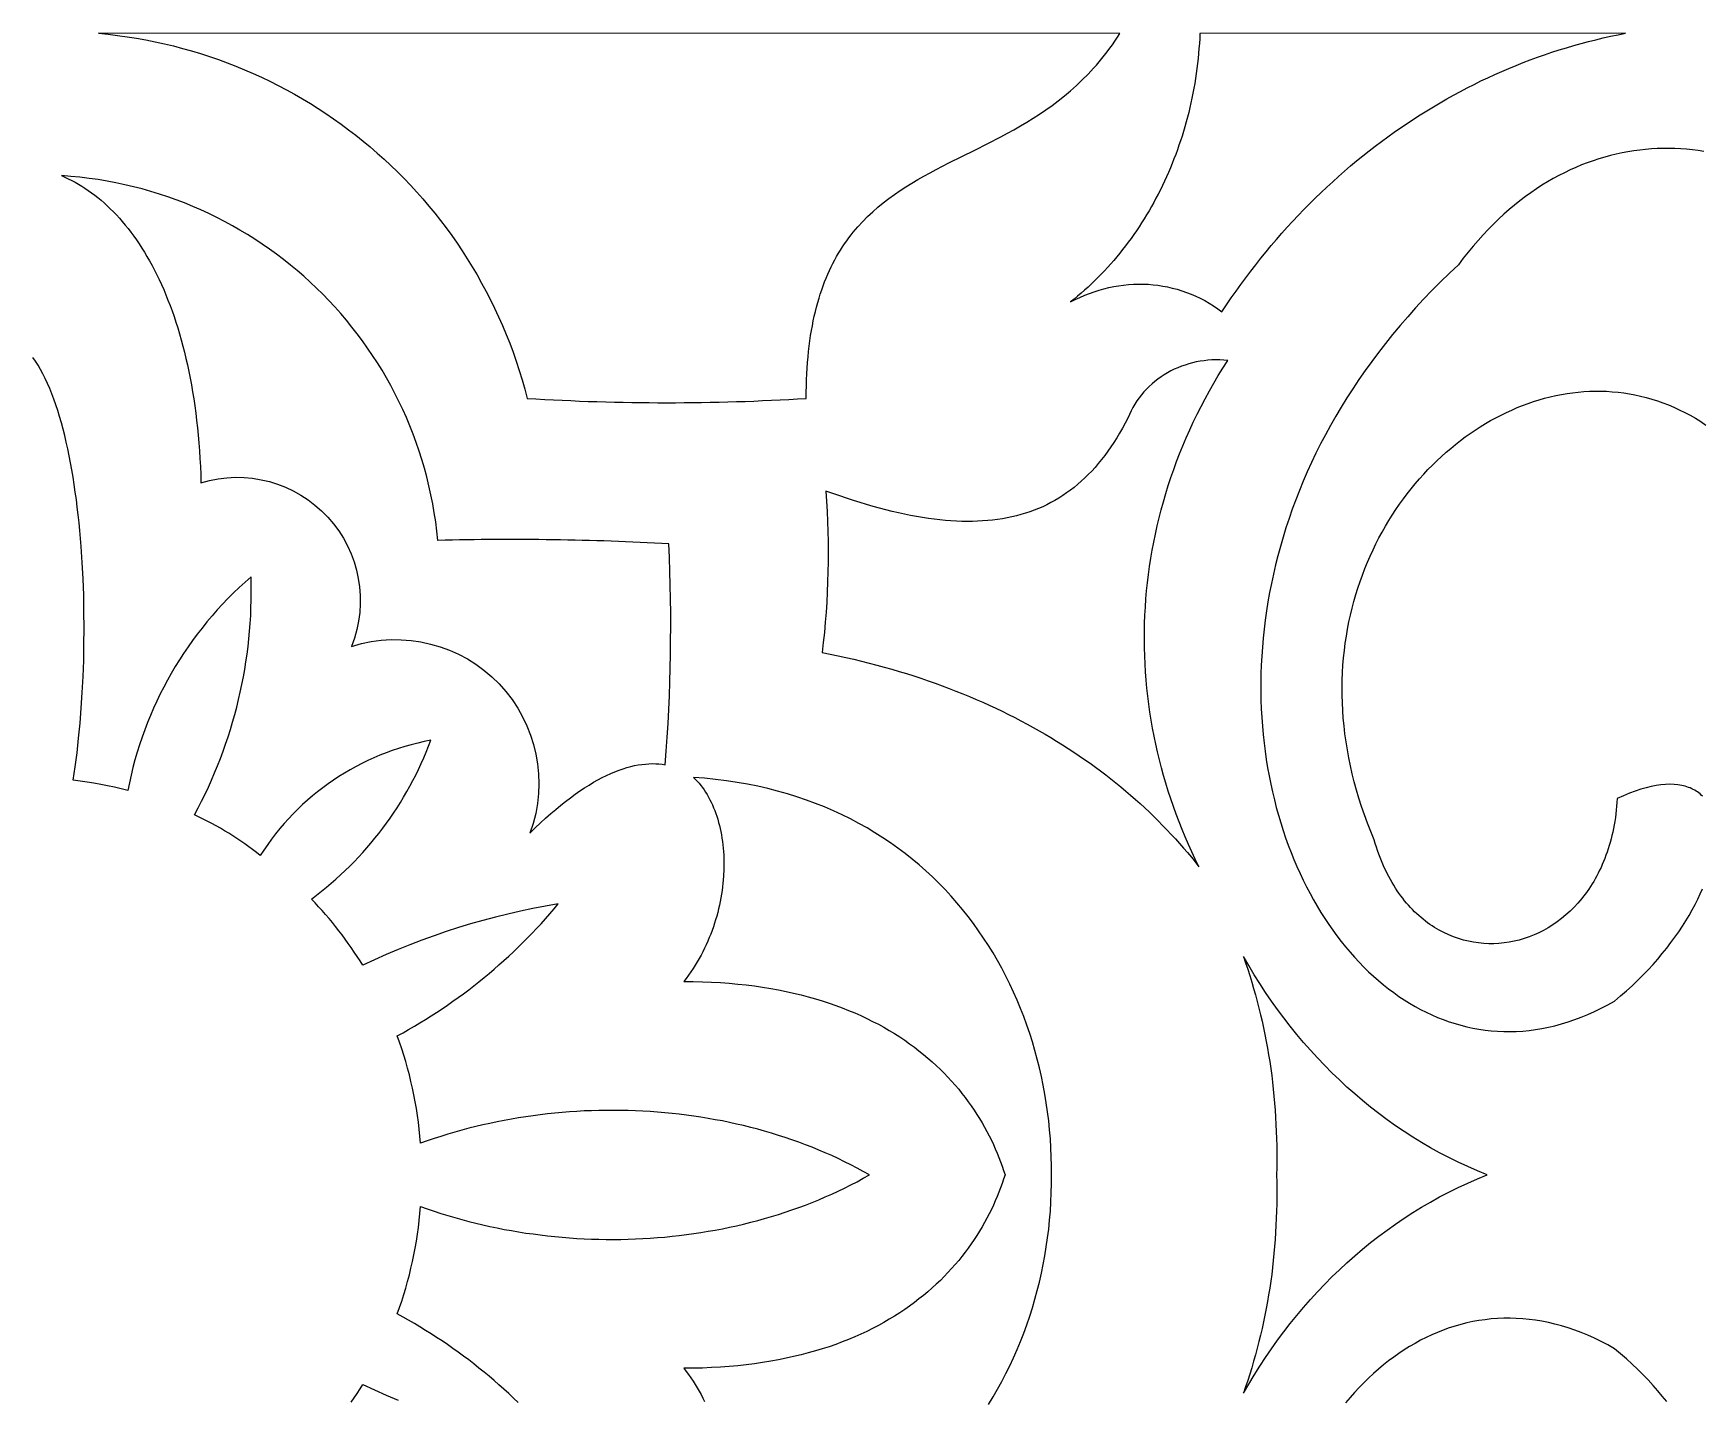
# Model space of a CAD drawing. Extents: x -4950 to -2150, y -1354 to 1346.
# Drawn here: x -4099 to -3880.5, y 516.7 to 695.6 of the extents above; entities that cross this region are included whole.
import ezdxf

# ---------------------------------------------------------------- set-up
doc = ezdxf.new("R2010")
doc.units = 0
doc.layers.add('LAYER_1', color=18, linetype='CONTINUOUS')

msp = doc.modelspace()

# ---------------------------------------------------------------- linework, layer by layer
at = {"layer": 'LAYER_1'}
for points in [[(-4090.46, 695.62), (-4089.21, 695.49), (-4087.96, 695.34), (-4086.72, 695.17), (-4085.49, 694.98), (-4084.27, 694.76), (-4083.05, 694.52), (-4081.84, 694.25), (-4080.64, 693.97), (-4079.45, 693.65), (-4078.27, 693.32), (-4077.09, 692.97), (-4075.92, 692.59), (-4074.77, 692.19), (-4073.62, 691.77), (-4072.48, 691.33), (-4071.35, 690.86), (-4070.23, 690.38), (-4069.13, 689.87), (-4068.03, 689.35), (-4066.94, 688.8), (-4065.87, 688.24), (-4064.81, 687.65), (-4063.76, 687.04), (-4062.72, 686.42), (-4061.69, 685.77), (-4060.68, 685.11), (-4059.68, 684.43), (-4058.69, 683.72), (-4057.72, 683), (-4056.76, 682.27), (-4055.81, 681.51), (-4054.88, 680.74), (-4053.97, 679.94), (-4053.06, 679.14), (-4052.18, 678.31), (-4051.31, 677.47), (-4050.45, 676.61), (-4049.61, 675.73), (-4048.79, 674.84), (-4047.99, 673.93), (-4047.2, 673), (-4046.42, 672.06), (-4045.67, 671.1), (-4044.93, 670.13), (-4044.21, 669.14), (-4043.51, 668.14), (-4042.83, 667.13), (-4042.17, 666.1), (-4041.52, 665.05), (-4040.9, 663.99), (-4040.29, 662.92), (-4039.7, 661.83), (-4039.14, 660.73), (-4038.59, 659.62), (-4038.07, 658.49), (-4037.56, 657.35), (-4037.08, 656.2), (-4036.62, 655.04), (-4036.18, 653.86), (-4035.76, 652.67), (-4035.37, 651.47), (-4034.99, 650.26), (-4034.64, 649.04), (-4034.32, 647.81, 0.030769), (-3997.79, 647.81), (-3997.78, 648.63), (-3997.77, 649.44), (-3997.74, 650.23), (-3997.71, 651.01), (-3997.67, 651.77), (-3997.61, 652.52), (-3997.55, 653.25), (-3997.48, 653.97), (-3997.4, 654.67), (-3997.31, 655.35), (-3997.21, 656.03), (-3997.1, 656.69), (-3996.98, 657.33), (-3996.86, 657.96), (-3996.73, 658.58), (-3996.58, 659.18), (-3996.44, 659.77), (-3996.28, 660.35), (-3996.11, 660.92), (-3995.94, 661.47), (-3995.76, 662.01), (-3995.57, 662.54), (-3995.37, 663.06), (-3995.17, 663.57), (-3994.96, 664.06), (-3994.74, 664.55), (-3994.52, 665.02), (-3994.28, 665.48), (-3994.05, 665.94), (-3993.8, 666.38), (-3993.55, 666.81), (-3993.29, 667.23), (-3993.03, 667.64), (-3992.76, 668.05), (-3992.48, 668.44), (-3992.2, 668.83), (-3991.91, 669.21), (-3991.62, 669.57), (-3991.32, 669.93), (-3991.01, 670.29), (-3990.39, 670.97), (-3989.74, 671.62), (-3989.08, 672.25), (-3988.39, 672.84), (-3987.69, 673.42), (-3986.98, 673.97), (-3986.24, 674.5), (-3985.49, 675.02), (-3984.73, 675.51), (-3983.96, 675.99), (-3983.17, 676.46), (-3982.37, 676.91), (-3981.57, 677.36), (-3980.75, 677.79), (-3979.09, 678.65), (-3977.41, 679.49), (-3975.71, 680.33), (-3974, 681.19), (-3972.29, 682.07), (-3971.44, 682.53), (-3970.59, 683), (-3969.74, 683.49), (-3968.89, 683.99), (-3968.05, 684.51), (-3967.22, 685.05), (-3966.39, 685.61), (-3965.58, 686.19), (-3964.77, 686.8), (-3963.97, 687.43), (-3963.18, 688.09), (-3962.4, 688.78), (-3961.63, 689.51), (-3960.88, 690.27), (-3960.15, 691.06), (-3959.78, 691.47), (-3959.42, 691.89), (-3959.07, 692.32), (-3958.72, 692.75), (-3958.37, 693.2), (-3958.03, 693.66), (-3957.69, 694.13), (-3957.36, 694.61), (-3957.03, 695.1), (-3956.71, 695.61)], [(-4095.31, 676.98), (-4094.86, 676.79), (-4094.42, 676.58), (-4093.98, 676.36), (-4093.54, 676.12), (-4093.1, 675.88), (-4092.67, 675.61), (-4092.24, 675.34), (-4091.81, 675.05), (-4091.39, 674.75), (-4090.97, 674.43), (-4090.55, 674.1), (-4090.14, 673.76), (-4089.73, 673.4), (-4089.32, 673.03), (-4088.92, 672.64), (-4088.52, 672.24), (-4088.13, 671.83), (-4087.74, 671.41), (-4087.35, 670.97), (-4086.97, 670.51), (-4086.6, 670.05), (-4086.23, 669.57), (-4085.86, 669.07), (-4085.5, 668.56), (-4085.15, 668.04), (-4084.8, 667.5), (-4084.46, 666.95), (-4084.12, 666.39), (-4083.79, 665.81), (-4083.46, 665.22), (-4083.15, 664.61), (-4082.83, 664), (-4082.53, 663.36), (-4082.23, 662.71), (-4081.93, 662.05), (-4081.65, 661.38), (-4081.37, 660.69), (-4081.1, 659.99), (-4080.84, 659.27), (-4080.58, 658.54), (-4080.33, 657.79), (-4080.09, 657.03), (-4079.86, 656.26), (-4079.63, 655.47), (-4079.41, 654.67), (-4079.21, 653.86), (-4079.01, 653.03), (-4078.82, 652.19), (-4078.63, 651.33), (-4078.46, 650.46), (-4078.3, 649.57), (-4078.14, 648.67), (-4077.99, 647.76), (-4077.86, 646.83), (-4077.73, 645.89), (-4077.62, 644.93), (-4077.51, 643.96), (-4077.41, 642.98), (-4077.33, 641.98), (-4077.25, 640.96), (-4077.18, 639.94), (-4077.13, 638.9), (-4077.08, 637.84), (-4077.05, 636.77, -0.629642), (-4057.34, 615.33, -0.625155), (-4033.96, 590.88), (-4033.27, 591.56), (-4032.58, 592.21), (-4031.91, 592.83), (-4031.24, 593.43), (-4030.58, 593.99), (-4029.93, 594.53), (-4029.29, 595.04), (-4028.66, 595.52), (-4028.04, 595.98), (-4027.42, 596.41), (-4026.82, 596.81), (-4026.22, 597.18), (-4025.63, 597.54), (-4025.06, 597.86), (-4024.49, 598.16), (-4023.93, 598.44), (-4023.38, 598.69), (-4022.84, 598.92), (-4022.3, 599.12), (-4021.78, 599.31), (-4021.27, 599.46), (-4020.76, 599.6), (-4020.27, 599.72), (-4019.78, 599.81), (-4019.31, 599.88), (-4018.84, 599.93), (-4018.38, 599.97), (-4017.93, 599.98), (-4017.5, 599.97), (-4017.07, 599.94), (-4016.65, 599.89), (-4016.24, 599.83), (-4016.11, 601.63), (-4015.99, 603.44), (-4015.88, 605.25), (-4015.79, 607.06), (-4015.71, 608.87), (-4015.64, 610.67), (-4015.59, 612.48), (-4015.56, 614.29), (-4015.54, 616.1), (-4015.53, 617.91), (-4015.53, 619.72), (-4015.55, 621.53), (-4015.59, 623.35), (-4015.63, 625.16), (-4015.69, 626.97), (-4015.77, 628.77, 0.020022), (-4046.02, 629.21), (-4046.15, 630.42), (-4046.3, 631.63), (-4046.49, 632.83), (-4046.69, 634.01), (-4046.93, 635.19), (-4047.19, 636.36), (-4047.47, 637.52), (-4047.78, 638.66), (-4048.12, 639.8), (-4048.48, 640.92), (-4048.86, 642.04), (-4049.27, 643.14), (-4049.7, 644.23), (-4050.15, 645.3), (-4050.63, 646.37), (-4051.13, 647.42), (-4051.65, 648.46), (-4052.19, 649.48), (-4052.76, 650.49), (-4053.34, 651.49), (-4053.95, 652.47), (-4054.58, 653.44), (-4055.22, 654.39), (-4055.89, 655.33), (-4056.58, 656.25), (-4057.28, 657.16), (-4058.01, 658.05), (-4058.75, 658.92), (-4059.52, 659.78), (-4060.3, 660.62), (-4061.09, 661.44), (-4061.91, 662.24), (-4062.74, 663.03), (-4063.59, 663.8), (-4064.46, 664.55), (-4065.34, 665.28), (-4066.24, 665.99), (-4067.15, 666.69), (-4068.08, 667.36), (-4069.02, 668.02), (-4069.98, 668.65), (-4070.95, 669.26), (-4071.94, 669.85), (-4072.94, 670.43), (-4073.95, 670.98), (-4074.98, 671.5), (-4076.02, 672.01), (-4077.07, 672.49), (-4078.13, 672.96), (-4079.21, 673.4), (-4080.29, 673.81), (-4081.39, 674.2), (-4082.5, 674.57), (-4083.62, 674.92), (-4084.74, 675.24), (-4085.88, 675.53), (-4087.03, 675.8), (-4088.19, 676.05), (-4089.35, 676.27), (-4090.53, 676.46), (-4091.71, 676.63), (-4092.9, 676.78), (-4094.1, 676.89)]]:
    msp.add_lwpolyline(points, format="xyb", close=True, dxfattribs=at)
for points in [[(-3946.23, 695.61), (-3946.26, 694.95), (-3946.3, 694.28), (-3946.35, 693.63), (-3946.4, 692.97), (-3946.47, 692.31), (-3946.54, 691.66), (-3946.62, 691.01), (-3946.71, 690.36), (-3946.81, 689.71), (-3946.91, 689.07), (-3947.02, 688.43), (-3947.14, 687.79), (-3947.27, 687.15), (-3947.41, 686.52), (-3947.55, 685.89), (-3947.7, 685.26), (-3947.86, 684.63), (-3948.03, 684.01), (-3948.2, 683.39), (-3948.38, 682.78), (-3948.57, 682.17), (-3948.77, 681.56), (-3948.97, 680.96), (-3949.18, 680.36), (-3949.4, 679.76), (-3949.63, 679.17), (-3949.86, 678.58), (-3950.1, 677.99), (-3950.35, 677.41), (-3950.6, 676.84), (-3950.86, 676.26), (-3951.13, 675.7), (-3951.41, 675.13), (-3951.69, 674.57), (-3951.98, 674.02), (-3952.28, 673.47), (-3952.58, 672.93), (-3952.89, 672.39), (-3953.21, 671.86), (-3953.53, 671.33), (-3953.86, 670.8), (-3954.2, 670.29), (-3954.54, 669.77), (-3954.89, 669.27), (-3955.24, 668.77), (-3955.61, 668.27), (-3955.98, 667.78), (-3956.35, 667.3), (-3956.73, 666.82), (-3957.12, 666.35), (-3957.51, 665.88), (-3957.91, 665.42), (-3958.32, 664.97), (-3958.73, 664.52), (-3959.15, 664.08), (-3959.58, 663.65), (-3960.01, 663.23), (-3960.44, 662.81), (-3960.88, 662.39), (-3961.33, 661.99), (-3961.79, 661.59), (-3962.25, 661.2), (-3962.71, 660.81), (-3963.18, 660.44), (-3962.57, 660.75), (-3961.95, 661.04), (-3961.32, 661.31), (-3960.7, 661.56), (-3960.06, 661.78), (-3959.43, 661.99), (-3958.79, 662.16), (-3958.15, 662.32), (-3957.51, 662.45), (-3956.87, 662.56), (-3956.22, 662.65), (-3955.58, 662.72), (-3954.93, 662.76), (-3954.29, 662.78), (-3953.65, 662.77), (-3953.01, 662.75), (-3952.37, 662.69), (-3951.73, 662.62), (-3951.1, 662.53), (-3950.47, 662.41), (-3949.84, 662.26), (-3949.22, 662.1), (-3948.6, 661.91), (-3947.99, 661.69), (-3947.38, 661.46), (-3946.78, 661.2), (-3946.19, 660.92), (-3945.6, 660.61), (-3945.03, 660.28), (-3944.46, 659.93), (-3943.89, 659.55), (-3943.34, 659.15), (-3942.73, 660.06), (-3942.12, 660.96), (-3941.5, 661.85), (-3940.86, 662.73), (-3940.22, 663.61), (-3939.57, 664.47), (-3938.91, 665.32), (-3938.24, 666.16), (-3937.57, 667), (-3936.88, 667.82), (-3936.19, 668.63), (-3935.49, 669.43), (-3934.78, 670.23), (-3934.07, 671.01), (-3933.34, 671.78), (-3932.61, 672.54), (-3931.87, 673.29), (-3931.12, 674.03), (-3930.37, 674.76), (-3929.61, 675.48), (-3928.84, 676.19), (-3928.06, 676.89), (-3927.28, 677.57), (-3926.49, 678.25), (-3925.7, 678.91), (-3924.89, 679.57), (-3924.08, 680.21), (-3923.27, 680.84), (-3922.45, 681.46), (-3921.62, 682.07), (-3920.78, 682.67), (-3919.94, 683.26), (-3919.1, 683.83), (-3918.24, 684.39), (-3917.39, 684.95), (-3916.52, 685.49), (-3915.65, 686.01), (-3914.78, 686.53), (-3913.9, 687.04), (-3913.01, 687.53), (-3912.12, 688.01), (-3911.23, 688.48), (-3910.33, 688.93), (-3909.42, 689.38), (-3908.51, 689.81), (-3907.6, 690.23), (-3906.68, 690.64), (-3905.76, 691.03), (-3904.83, 691.42), (-3903.9, 691.79), (-3902.96, 692.14), (-3902.02, 692.49), (-3901.08, 692.82), (-3900.13, 693.14), (-3899.18, 693.45), (-3898.23, 693.74), (-3897.27, 694.02), (-3896.31, 694.29), (-3895.35, 694.54), (-3894.38, 694.78), (-3893.41, 695.01), (-3892.44, 695.23), (-3891.46, 695.43), (-3890.48, 695.62)], [(-3942.58, 652.79), (-3943.1, 652.83), (-3943.63, 652.86), (-3944.15, 652.86), (-3944.66, 652.84), (-3945.18, 652.8), (-3945.69, 652.75), (-3946.2, 652.67), (-3946.7, 652.58), (-3947.2, 652.46), (-3947.69, 652.33), (-3948.17, 652.18), (-3948.65, 652.01), (-3949.12, 651.82), (-3949.58, 651.62), (-3950.03, 651.4), (-3950.47, 651.16), (-3950.9, 650.9), (-3951.32, 650.63), (-3951.72, 650.34), (-3952.12, 650.04), (-3952.5, 649.72), (-3952.87, 649.38), (-3953.22, 649.03), (-3953.56, 648.67), (-3953.89, 648.29), (-3954.2, 647.89), (-3954.49, 647.49), (-3954.76, 647.06), (-3955.02, 646.63), (-3955.25, 646.18), (-3955.47, 645.72), (-3955.67, 645.24), (-3956.02, 644.57), (-3956.38, 643.91), (-3956.75, 643.26), (-3957.12, 642.64), (-3957.51, 642.04), (-3957.9, 641.45), (-3958.3, 640.88), (-3958.7, 640.33), (-3959.11, 639.8), (-3959.54, 639.28), (-3959.96, 638.78), (-3960.4, 638.3), (-3960.85, 637.84), (-3961.3, 637.4), (-3961.76, 636.97), (-3962.23, 636.56), (-3962.71, 636.16), (-3963.19, 635.79), (-3963.68, 635.43), (-3964.18, 635.09), (-3964.69, 634.76), (-3965.21, 634.46), (-3965.74, 634.16), (-3966.27, 633.89), (-3966.82, 633.63), (-3967.37, 633.39), (-3967.93, 633.17), (-3968.5, 632.96), (-3969.08, 632.77), (-3969.67, 632.59), (-3970.26, 632.43), (-3970.87, 632.29), (-3971.48, 632.16), (-3972.1, 632.05), (-3972.73, 631.95), (-3973.37, 631.87), (-3974.02, 631.8), (-3974.68, 631.76), (-3975.35, 631.72), (-3976.03, 631.7), (-3976.72, 631.7), (-3977.41, 631.71), (-3978.12, 631.74), (-3978.83, 631.78), (-3979.56, 631.84), (-3980.29, 631.91), (-3981.04, 632), (-3981.79, 632.1), (-3982.55, 632.22), (-3983.33, 632.35), (-3984.11, 632.49), (-3984.9, 632.65), (-3985.71, 632.83), (-3986.52, 633.02), (-3987.34, 633.22), (-3988.18, 633.43), (-3989.02, 633.67), (-3989.87, 633.91), (-3990.74, 634.17), (-3991.61, 634.44), (-3992.5, 634.73), (-3993.39, 635.03), (-3994.3, 635.34), (-3995.21, 635.67), (-3995.12, 634.35), (-3995.05, 633.02), (-3994.99, 631.7), (-3994.95, 630.38), (-3994.92, 629.06), (-3994.91, 627.74), (-3994.92, 626.41), (-3994.94, 625.09), (-3994.98, 623.77), (-3995.03, 622.45), (-3995.1, 621.13), (-3995.19, 619.81), (-3995.29, 618.49), (-3995.41, 617.17), (-3995.55, 615.85), (-3995.7, 614.54), (-3994.65, 614.33), (-3993.61, 614.11), (-3992.58, 613.88), (-3991.56, 613.65), (-3990.55, 613.4), (-3989.54, 613.15), (-3988.55, 612.89), (-3987.56, 612.62), (-3986.58, 612.34), (-3985.61, 612.06), (-3984.65, 611.77), (-3983.7, 611.46), (-3982.76, 611.15), (-3981.83, 610.84), (-3980.9, 610.51), (-3979.98, 610.18), (-3979.08, 609.83), (-3978.18, 609.49), (-3977.29, 609.13), (-3976.4, 608.77), (-3975.53, 608.39), (-3974.67, 608.02), (-3973.81, 607.63), (-3972.97, 607.24), (-3972.13, 606.84), (-3971.3, 606.43), (-3970.48, 606.01), (-3969.67, 605.59), (-3968.87, 605.16), (-3968.07, 604.73), (-3967.29, 604.29), (-3966.51, 603.84), (-3965.74, 603.39), (-3964.99, 602.93), (-3964.24, 602.46), (-3963.5, 601.98), (-3962.76, 601.5), (-3962.04, 601.02), (-3961.33, 600.53), (-3960.62, 600.03), (-3959.92, 599.52), (-3959.24, 599.02), (-3958.56, 598.5), (-3957.89, 597.98), (-3957.23, 597.45), (-3956.58, 596.92), (-3955.93, 596.38), (-3955.3, 595.84), (-3954.67, 595.29), (-3954.06, 594.74), (-3953.45, 594.18), (-3952.85, 593.61), (-3952.26, 593.05), (-3951.68, 592.47), (-3951.11, 591.89), (-3950.54, 591.31), (-3949.99, 590.72), (-3949.44, 590.13), (-3948.91, 589.53), (-3948.38, 588.93), (-3947.86, 588.33), (-3947.35, 587.71), (-3946.85, 587.1), (-3946.36, 586.48), (-3946.83, 587.45), (-3947.29, 588.42), (-3947.73, 589.4), (-3948.15, 590.39), (-3948.56, 591.37), (-3948.95, 592.37), (-3949.33, 593.37), (-3949.69, 594.37), (-3950.04, 595.38), (-3950.37, 596.39), (-3950.68, 597.41), (-3950.98, 598.43), (-3951.26, 599.45), (-3951.52, 600.48), (-3951.77, 601.51), (-3952.01, 602.55), (-3952.22, 603.58), (-3952.42, 604.63), (-3952.6, 605.67), (-3952.77, 606.71), (-3952.92, 607.76), (-3953.05, 608.81), (-3953.16, 609.87), (-3953.26, 610.92), (-3953.34, 611.98), (-3953.41, 613.04), (-3953.45, 614.1), (-3953.48, 615.16), (-3953.5, 616.22), (-3953.49, 617.28), (-3953.47, 618.35), (-3953.43, 619.41), (-3953.37, 620.48), (-3953.3, 621.54), (-3953.21, 622.61), (-3953.1, 623.67), (-3952.97, 624.74), (-3952.82, 625.8), (-3952.66, 626.87), (-3952.48, 627.93), (-3952.28, 628.99), (-3952.06, 630.05), (-3951.83, 631.11), (-3951.57, 632.17), (-3951.3, 633.23), (-3951.01, 634.28), (-3950.7, 635.34), (-3950.37, 636.39), (-3950.03, 637.44), (-3949.66, 638.48), (-3949.28, 639.53), (-3948.88, 640.57), (-3948.46, 641.61), (-3948.02, 642.64), (-3947.56, 643.68), (-3947.09, 644.7), (-3946.59, 645.73), (-3946.07, 646.75), (-3945.54, 647.77), (-3944.99, 648.78), (-3944.41, 649.79), (-3943.82, 650.79), (-3943.21, 651.79)], [(-3940.54, 574.73), (-3940.25, 573.9), (-3939.97, 573.06), (-3939.7, 572.22), (-3939.44, 571.38), (-3939.19, 570.53), (-3938.95, 569.68), (-3938.72, 568.83), (-3938.49, 567.97), (-3938.28, 567.1), (-3938.08, 566.24), (-3937.89, 565.37), (-3937.71, 564.49), (-3937.54, 563.61), (-3937.38, 562.73), (-3937.23, 561.84), (-3937.09, 560.95), (-3936.95, 560.05), (-3936.83, 559.15), (-3936.72, 558.25), (-3936.62, 557.34), (-3936.53, 556.43), (-3936.45, 555.51), (-3936.38, 554.59), (-3936.32, 553.67), (-3936.27, 552.74), (-3936.22, 551.81), (-3936.19, 550.87), (-3936.17, 549.93), (-3936.16, 548.98), (-3936.16, 548.03), (-3936.17, 547.08), (-3936.19, 546.12), (-3936.17, 545.17), (-3936.16, 544.21), (-3936.16, 543.26), (-3936.17, 542.32), (-3936.19, 541.38), (-3936.22, 540.44), (-3936.27, 539.51), (-3936.32, 538.58), (-3936.38, 537.65), (-3936.45, 536.73), (-3936.53, 535.82), (-3936.62, 534.9), (-3936.72, 534), (-3936.83, 533.09), (-3936.95, 532.19), (-3937.09, 531.3), (-3937.23, 530.41), (-3937.38, 529.52), (-3937.54, 528.63), (-3937.71, 527.76), (-3937.89, 526.88), (-3938.08, 526.01), (-3938.28, 525.14), (-3938.49, 524.28), (-3938.72, 523.42), (-3938.95, 522.56), (-3939.19, 521.71), (-3939.44, 520.87), (-3939.7, 520.02), (-3939.97, 519.19), (-3940.25, 518.35), (-3940.54, 517.52), (-3939.84, 518.72), (-3939.12, 519.9), (-3938.38, 521.07), (-3937.63, 522.22), (-3936.85, 523.36), (-3936.05, 524.48), (-3935.23, 525.58), (-3934.39, 526.66), (-3933.53, 527.72), (-3932.65, 528.77), (-3931.75, 529.79), (-3930.83, 530.8), (-3929.89, 531.79), (-3928.94, 532.75), (-3927.96, 533.7), (-3926.97, 534.62), (-3925.96, 535.52), (-3924.93, 536.4), (-3923.88, 537.25), (-3922.81, 538.09), (-3921.72, 538.9), (-3920.62, 539.68), (-3919.49, 540.44), (-3918.35, 541.18), (-3917.19, 541.89), (-3916.02, 542.57), (-3914.83, 543.23), (-3913.61, 543.87), (-3912.39, 544.47), (-3911.14, 545.05), (-3909.88, 545.6), (-3908.6, 546.12), (-3909.88, 546.65), (-3911.14, 547.2), (-3912.39, 547.77), (-3913.61, 548.38), (-3914.83, 549.01), (-3916.02, 549.67), (-3917.19, 550.36), (-3918.35, 551.07), (-3919.49, 551.8), (-3920.62, 552.56), (-3921.72, 553.35), (-3922.81, 554.16), (-3923.88, 554.99), (-3924.93, 555.85), (-3925.96, 556.73), (-3926.97, 557.63), (-3927.96, 558.55), (-3928.94, 559.49), (-3929.89, 560.46), (-3930.83, 561.45), (-3931.75, 562.45), (-3932.65, 563.48), (-3933.53, 564.52), (-3934.39, 565.59), (-3935.23, 566.67), (-3936.05, 567.77), (-3936.85, 568.89), (-3937.63, 570.02), (-3938.38, 571.17), (-3939.12, 572.34), (-3939.84, 573.53)]]:
    msp.add_lwpolyline(points, close=True, dxfattribs=at)
for points in [[(-3880.22, 680.16), (-3880.98, 680.27), (-3881.74, 680.37), (-3882.5, 680.44), (-3883.26, 680.5), (-3884.03, 680.53), (-3884.79, 680.55), (-3885.56, 680.55), (-3886.33, 680.52), (-3887.1, 680.48), (-3887.87, 680.42), (-3888.63, 680.34), (-3889.4, 680.24), (-3890.17, 680.11), (-3890.93, 679.97), (-3891.7, 679.81), (-3892.46, 679.62), (-3893.22, 679.42), (-3893.99, 679.19), (-3894.74, 678.94), (-3895.5, 678.67), (-3896.25, 678.38), (-3897, 678.06), (-3897.75, 677.73), (-3898.5, 677.37), (-3899.24, 676.99), (-3899.98, 676.59), (-3900.71, 676.16), (-3901.44, 675.72), (-3902.17, 675.24), (-3902.89, 674.75), (-3903.6, 674.23), (-3904.32, 673.69), (-3905.02, 673.13), (-3905.72, 672.54), (-3906.42, 671.93), (-3907.11, 671.29), (-3907.79, 670.63), (-3908.47, 669.95), (-3909.14, 669.24), (-3909.8, 668.51), (-3910.46, 667.75), (-3911.1, 666.97), (-3911.74, 666.16), (-3912.38, 665.32), (-3913.56, 664.21), (-3914.72, 663.08), (-3915.84, 661.95), (-3916.93, 660.81), (-3917.99, 659.67), (-3919.02, 658.51), (-3920.02, 657.35), (-3920.99, 656.19), (-3921.94, 655.02), (-3922.85, 653.84), (-3923.73, 652.66), (-3924.59, 651.47), (-3925.41, 650.28), (-3926.21, 649.08), (-3926.98, 647.88), (-3927.73, 646.68), (-3928.44, 645.47), (-3929.13, 644.26), (-3929.79, 643.05), (-3930.42, 641.84), (-3931.03, 640.62), (-3931.61, 639.4), (-3932.16, 638.18), (-3932.69, 636.96), (-3933.2, 635.74), (-3933.67, 634.52), (-3934.13, 633.3), (-3934.55, 632.08), (-3934.96, 630.86), (-3935.34, 629.64), (-3935.69, 628.43), (-3936.02, 627.21), (-3936.33, 626), (-3936.61, 624.79), (-3936.87, 623.58), (-3937.11, 622.38), (-3937.32, 621.17), (-3937.51, 619.98), (-3937.68, 618.78), (-3937.83, 617.59), (-3937.95, 616.41), (-3938.05, 615.23), (-3938.14, 614.06), (-3938.2, 612.89), (-3938.24, 611.73), (-3938.25, 610.57), (-3938.25, 609.42), (-3938.23, 608.28), (-3938.19, 607.14), (-3938.13, 606.02), (-3938.05, 604.9), (-3937.95, 603.79), (-3937.83, 602.68), (-3937.69, 601.59), (-3937.53, 600.51), (-3937.36, 599.43), (-3937.17, 598.37), (-3936.95, 597.31), (-3936.73, 596.27), (-3936.48, 595.24), (-3936.22, 594.22), (-3935.94, 593.21), (-3935.64, 592.21), (-3935.33, 591.23), (-3935, 590.26), (-3934.65, 589.3), (-3934.29, 588.35), (-3933.92, 587.42), (-3933.52, 586.5), (-3933.12, 585.59), (-3932.7, 584.71), (-3932.26, 583.83), (-3931.81, 582.97), (-3931.35, 582.13), (-3930.87, 581.3), (-3930.38, 580.49), (-3929.87, 579.69), (-3929.35, 578.92), (-3928.82, 578.15), (-3928.28, 577.41), (-3927.72, 576.69), (-3927.15, 575.98), (-3926.57, 575.29), (-3925.98, 574.62), (-3925.38, 573.97), (-3924.76, 573.34), (-3924.14, 572.73), (-3923.5, 572.14), (-3922.85, 571.57), (-3922.2, 571.02), (-3921.53, 570.49), (-3920.85, 569.99), (-3920.17, 569.5), (-3919.47, 569.04), (-3918.76, 568.6), (-3918.05, 568.18), (-3917.33, 567.79), (-3916.6, 567.42), (-3915.86, 567.07), (-3915.11, 566.75), (-3914.36, 566.45), (-3913.59, 566.18), (-3912.82, 565.93), (-3912.05, 565.71), (-3911.26, 565.51), (-3910.48, 565.34), (-3909.68, 565.2), (-3908.88, 565.08), (-3908.07, 564.99), (-3907.26, 564.93), (-3906.44, 564.9), (-3905.61, 564.89), (-3904.79, 564.91), (-3903.95, 564.96), (-3903.12, 565.04), (-3902.27, 565.15), (-3901.43, 565.29), (-3900.58, 565.46), (-3899.73, 565.66), (-3898.87, 565.89), (-3898.01, 566.16), (-3897.15, 566.45), (-3896.29, 566.77), (-3895.42, 567.13), (-3894.55, 567.52), (-3893.68, 567.94), (-3892.81, 568.4), (-3891.94, 568.89), (-3891.15, 569.55), (-3890.38, 570.22), (-3889.63, 570.9), (-3888.91, 571.59), (-3888.21, 572.28), (-3887.54, 572.98), (-3886.89, 573.69), (-3886.27, 574.39), (-3885.67, 575.11), (-3885.1, 575.82), (-3884.55, 576.54), (-3884.02, 577.25), (-3883.52, 577.97), (-3883.04, 578.68), (-3882.59, 579.4), (-3882.16, 580.11), (-3881.76, 580.82), (-3881.39, 581.52), (-3881.03, 582.22), (-3880.71, 582.91), (-3880.4, 583.6)], [(-3880.42, 595.72), (-3880.57, 595.87), (-3880.73, 596.01), (-3880.9, 596.14), (-3881.07, 596.27), (-3881.24, 596.38), (-3881.43, 596.5), (-3881.62, 596.6), (-3881.81, 596.7), (-3882.02, 596.79), (-3882.23, 596.87), (-3882.44, 596.95), (-3882.67, 597.02), (-3882.89, 597.08), (-3883.13, 597.13), (-3883.37, 597.17), (-3883.62, 597.21), (-3884.14, 597.26), (-3884.68, 597.28), (-3885.25, 597.26), (-3885.85, 597.2), (-3886.47, 597.11), (-3887.12, 596.99), (-3887.8, 596.82), (-3888.5, 596.62), (-3889.23, 596.38), (-3889.99, 596.1), (-3890.77, 595.78), (-3891.58, 595.41), (-3891.61, 594.9), (-3891.65, 594.39), (-3891.7, 593.89), (-3891.76, 593.39), (-3891.82, 592.91), (-3891.9, 592.42), (-3891.98, 591.95), (-3892.07, 591.48), (-3892.16, 591.02), (-3892.27, 590.56), (-3892.38, 590.12), (-3892.5, 589.67), (-3892.62, 589.24), (-3892.76, 588.81), (-3892.9, 588.39), (-3893.05, 587.98), (-3893.2, 587.57), (-3893.36, 587.17), (-3893.53, 586.78), (-3893.7, 586.39), (-3893.88, 586.01), (-3894.06, 585.64), (-3894.25, 585.27), (-3894.45, 584.91), (-3894.65, 584.56), (-3894.86, 584.22), (-3895.08, 583.88), (-3895.3, 583.55), (-3895.52, 583.23), (-3895.75, 582.91), (-3895.98, 582.61), (-3896.22, 582.3), (-3896.72, 581.72), (-3897.23, 581.17), (-3897.76, 580.65), (-3898.3, 580.16), (-3898.86, 579.69), (-3899.43, 579.26), (-3900.02, 578.85), (-3900.62, 578.48), (-3901.22, 578.13), (-3901.84, 577.82), (-3902.47, 577.54), (-3903.11, 577.29), (-3903.76, 577.06), (-3904.41, 576.87), (-3905.06, 576.71), (-3905.72, 576.59), (-3906.39, 576.49), (-3907.06, 576.42), (-3907.72, 576.39), (-3908.39, 576.39), (-3909.06, 576.42), (-3909.73, 576.49), (-3910.39, 576.58), (-3911.05, 576.71), (-3911.71, 576.87), (-3912.36, 577.07), (-3913.01, 577.29), (-3913.65, 577.55), (-3914.28, 577.85), (-3914.9, 578.18), (-3915.21, 578.35), (-3915.51, 578.54), (-3915.81, 578.73), (-3916.11, 578.93), (-3916.41, 579.14), (-3916.7, 579.36), (-3916.99, 579.59), (-3917.27, 579.83), (-3917.56, 580.07), (-3917.83, 580.33), (-3918.11, 580.59), (-3918.38, 580.86), (-3918.65, 581.14), (-3918.91, 581.43), (-3919.17, 581.72), (-3919.42, 582.03), (-3919.67, 582.35), (-3919.92, 582.67), (-3920.16, 583), (-3920.39, 583.34), (-3920.63, 583.69), (-3920.85, 584.05), (-3921.07, 584.42), (-3921.29, 584.8), (-3921.5, 585.18), (-3921.7, 585.58), (-3921.9, 585.98), (-3922.09, 586.39), (-3922.28, 586.81), (-3922.46, 587.24), (-3922.64, 587.68), (-3922.8, 588.13), (-3922.97, 588.59), (-3923.12, 589.06), (-3923.27, 589.53), (-3923.41, 590.02), (-3923.86, 591.11), (-3924.29, 592.2), (-3924.69, 593.29), (-3925.06, 594.37), (-3925.4, 595.44), (-3925.72, 596.52), (-3926.01, 597.58), (-3926.28, 598.65), (-3926.52, 599.7), (-3926.73, 600.76), (-3926.92, 601.8), (-3927.09, 602.84), (-3927.23, 603.88), (-3927.35, 604.91), (-3927.45, 605.93), (-3927.52, 606.94), (-3927.57, 607.95), (-3927.6, 608.95), (-3927.6, 609.95), (-3927.59, 610.93), (-3927.55, 611.91), (-3927.49, 612.88), (-3927.41, 613.85), (-3927.31, 614.8), (-3927.19, 615.75), (-3927.05, 616.68), (-3926.89, 617.61), (-3926.71, 618.53), (-3926.51, 619.44), (-3926.29, 620.34), (-3926.06, 621.23), (-3925.81, 622.11), (-3925.54, 622.98), (-3925.25, 623.84), (-3924.94, 624.68), (-3924.62, 625.52), (-3924.28, 626.35), (-3923.93, 627.16), (-3923.56, 627.97), (-3923.18, 628.76), (-3922.78, 629.54), (-3922.36, 630.3), (-3921.93, 631.06), (-3921.49, 631.8), (-3921.03, 632.53), (-3920.56, 633.25), (-3920.08, 633.95), (-3919.58, 634.64), (-3919.08, 635.31), (-3918.56, 635.98), (-3918.02, 636.62), (-3917.48, 637.26), (-3916.92, 637.88), (-3916.36, 638.48), (-3915.78, 639.07), (-3915.2, 639.65), (-3914.6, 640.2), (-3913.99, 640.75), (-3913.38, 641.27), (-3912.75, 641.79), (-3912.12, 642.28), (-3911.48, 642.76), (-3910.83, 643.22), (-3910.17, 643.67), (-3909.51, 644.09), (-3908.84, 644.51), (-3908.16, 644.9), (-3907.48, 645.27), (-3906.79, 645.63), (-3906.09, 645.97), (-3905.39, 646.29), (-3904.68, 646.6), (-3903.97, 646.88), (-3903.26, 647.14), (-3902.54, 647.39), (-3901.82, 647.62), (-3901.09, 647.82), (-3900.36, 648.01), (-3899.63, 648.17), (-3898.89, 648.32), (-3898.15, 648.45), (-3897.42, 648.55), (-3896.67, 648.64), (-3895.93, 648.7), (-3895.19, 648.74), (-3894.45, 648.76), (-3893.7, 648.76), (-3892.96, 648.74), (-3892.22, 648.69), (-3891.47, 648.62), (-3890.73, 648.53), (-3889.99, 648.42), (-3889.25, 648.28), (-3888.52, 648.12), (-3887.78, 647.94), (-3887.05, 647.73), (-3886.32, 647.5), (-3885.6, 647.25), (-3884.88, 646.97), (-3884.16, 646.66), (-3883.45, 646.33), (-3882.74, 645.98), (-3882.04, 645.6), (-3881.34, 645.2), (-3880.64, 644.77), (-3879.96, 644.31)], [(-3973.92, 516.07), (-3973.32, 517.06), (-3972.74, 518.06), (-3972.17, 519.07), (-3971.64, 520.09), (-3971.12, 521.13), (-3970.63, 522.18), (-3970.16, 523.24), (-3969.72, 524.32), (-3969.3, 525.4), (-3968.9, 526.49), (-3968.52, 527.6), (-3968.17, 528.71), (-3967.84, 529.83), (-3967.53, 530.96), (-3967.25, 532.09), (-3966.99, 533.23), (-3966.75, 534.38), (-3966.54, 535.54), (-3966.35, 536.7), (-3966.18, 537.86), (-3966.03, 539.03), (-3965.91, 540.21), (-3965.81, 541.39), (-3965.74, 542.57), (-3965.69, 543.75), (-3965.66, 544.94), (-3965.65, 546.12), (-3965.66, 547.31), (-3965.69, 548.5), (-3965.74, 549.68), (-3965.81, 550.86), (-3965.91, 552.04), (-3966.03, 553.21), (-3966.18, 554.38), (-3966.35, 555.55), (-3966.54, 556.71), (-3966.75, 557.86), (-3966.99, 559.01), (-3967.25, 560.16), (-3967.53, 561.29), (-3967.84, 562.42), (-3968.17, 563.54), (-3968.52, 564.65), (-3968.9, 565.75), (-3969.3, 566.85), (-3969.72, 567.93), (-3970.16, 569), (-3970.63, 570.06), (-3971.12, 571.11), (-3971.64, 572.15), (-3972.17, 573.18), (-3972.74, 574.19), (-3973.32, 575.19), (-3973.92, 576.17), (-3974.55, 577.14), (-3975.21, 578.1), (-3975.88, 579.04), (-3976.58, 579.96), (-3977.3, 580.87), (-3978.05, 581.76), (-3978.81, 582.63), (-3979.6, 583.49), (-3980.42, 584.32), (-3981.26, 585.14), (-3982.12, 585.94), (-3983, 586.71), (-3983.9, 587.47), (-3984.83, 588.21), (-3985.78, 588.92), (-3986.76, 589.61), (-3987.76, 590.28), (-3988.78, 590.93), (-3989.82, 591.55), (-3990.89, 592.15), (-3991.98, 592.73), (-3993.09, 593.28), (-3994.23, 593.8), (-3995.39, 594.3), (-3996.57, 594.77), (-3997.77, 595.21), (-3999, 595.63), (-4000.25, 596.02), (-4001.53, 596.38), (-4002.82, 596.71), (-4004.14, 597.01), (-4005.48, 597.28), (-4006.85, 597.52), (-4008.24, 597.73), (-4009.65, 597.91), (-4011.09, 598.06), (-4012.54, 598.17), (-4012.29, 597.92), (-4012.05, 597.67), (-4011.82, 597.4), (-4011.59, 597.13), (-4011.37, 596.84), (-4011.16, 596.54), (-4010.96, 596.24), (-4010.77, 595.92), (-4010.58, 595.6), (-4010.4, 595.26), (-4010.23, 594.92), (-4010.07, 594.57), (-4009.91, 594.21), (-4009.77, 593.84), (-4009.63, 593.46), (-4009.5, 593.08), (-4009.38, 592.69), (-4009.26, 592.29), (-4009.16, 591.89), (-4009.06, 591.48), (-4008.97, 591.07), (-4008.89, 590.64), (-4008.82, 590.22), (-4008.76, 589.79), (-4008.7, 589.35), (-4008.66, 588.91), (-4008.62, 588.46), (-4008.59, 588.01), (-4008.57, 587.56), (-4008.56, 587.1), (-4008.57, 586.18), (-4008.61, 585.25), (-4008.65, 584.77), (-4008.69, 584.3), (-4008.75, 583.83), (-4008.81, 583.35), (-4008.88, 582.88), (-4008.96, 582.4), (-4009.05, 581.92), (-4009.15, 581.45), (-4009.26, 580.97), (-4009.38, 580.49), (-4009.51, 580.02), (-4009.65, 579.54), (-4009.79, 579.07), (-4009.95, 578.59), (-4010.12, 578.12), (-4010.29, 577.65), (-4010.48, 577.19), (-4010.68, 576.72), (-4010.88, 576.26), (-4011.1, 575.8), (-4011.32, 575.35), (-4011.56, 574.9), (-4011.81, 574.45), (-4012.06, 574.01), (-4012.33, 573.57), (-4012.61, 573.13), (-4012.89, 572.71), (-4013.19, 572.28), (-4013.5, 571.86), (-4013.82, 571.45), (-4012.59, 571.44), (-4011.38, 571.41), (-4010.19, 571.37), (-4009.02, 571.3), (-4007.87, 571.22), (-4006.75, 571.11), (-4005.64, 570.99), (-4004.55, 570.86), (-4003.49, 570.7), (-4002.44, 570.53), (-4001.42, 570.35), (-4000.42, 570.15), (-3999.43, 569.93), (-3998.46, 569.7), (-3997.52, 569.45), (-3996.59, 569.19), (-3995.68, 568.91), (-3994.79, 568.62), (-3993.92, 568.32), (-3993.07, 568), (-3992.24, 567.67), (-3991.42, 567.33), (-3990.63, 566.98), (-3989.85, 566.61), (-3989.09, 566.23), (-3988.34, 565.85), (-3987.62, 565.45), (-3986.91, 565.04), (-3986.22, 564.62), (-3985.54, 564.19), (-3984.89, 563.75), (-3984.25, 563.3), (-3983.62, 562.84), (-3983.02, 562.38), (-3982.43, 561.9), (-3981.85, 561.42), (-3981.29, 560.93), (-3980.75, 560.44), (-3980.22, 559.94), (-3979.71, 559.43), (-3979.22, 558.91), (-3978.74, 558.39), (-3978.27, 557.86), (-3977.82, 557.33), (-3977.39, 556.79), (-3976.97, 556.25), (-3976.56, 555.71), (-3976.17, 555.16), (-3975.79, 554.6), (-3975.43, 554.05), (-3975.08, 553.49), (-3974.75, 552.93), (-3974.43, 552.37), (-3974.12, 551.8), (-3973.82, 551.23), (-3973.54, 550.67), (-3973.27, 550.1), (-3973.02, 549.53), (-3972.78, 548.96), (-3972.55, 548.39), (-3972.33, 547.82), (-3972.12, 547.25), (-3971.93, 546.69), (-3971.75, 546.12), (-3971.93, 545.56), (-3972.12, 544.99), (-3972.33, 544.42), (-3972.55, 543.86), (-3972.78, 543.29), (-3973.02, 542.72), (-3973.27, 542.15), (-3973.54, 541.58), (-3973.82, 541.01), (-3974.12, 540.45), (-3974.43, 539.88), (-3974.75, 539.32), (-3975.08, 538.76), (-3975.43, 538.2), (-3975.79, 537.64), (-3976.17, 537.09), (-3976.56, 536.54), (-3976.97, 535.99), (-3977.39, 535.45), (-3977.82, 534.92), (-3978.27, 534.38), (-3978.74, 533.86), (-3979.22, 533.34), (-3979.71, 532.82), (-3980.22, 532.31), (-3980.75, 531.81), (-3981.29, 531.31), (-3981.85, 530.82), (-3982.43, 530.34), (-3983.02, 529.87), (-3983.62, 529.4), (-3984.25, 528.95), (-3984.89, 528.5), (-3985.54, 528.06), (-3986.22, 527.63), (-3986.91, 527.21), (-3987.62, 526.8), (-3988.34, 526.4), (-3989.09, 526.01), (-3989.85, 525.63), (-3990.63, 525.27), (-3991.42, 524.92), (-3992.24, 524.57), (-3993.07, 524.24), (-3993.92, 523.93), (-3994.79, 523.62), (-3995.68, 523.33), (-3996.59, 523.06), (-3997.52, 522.8), (-3998.46, 522.55), (-3999.43, 522.32), (-4000.42, 522.1), (-4001.42, 521.9), (-4002.44, 521.71), (-4003.49, 521.54), (-4004.55, 521.39), (-4005.64, 521.25), (-4006.75, 521.13), (-4007.87, 521.03), (-4009.02, 520.95), (-4010.19, 520.88), (-4011.38, 520.83), (-4012.59, 520.8), (-4013.82, 520.79), (-4013.5, 520.38), (-4013.19, 519.96), (-4012.89, 519.54), (-4012.61, 519.11), (-4012.33, 518.68), (-4012.06, 518.24), (-4011.81, 517.8), (-4011.56, 517.35), (-4011.32, 516.9), (-4011.1, 516.44)], [(-3885.1, 516.43), (-3885.67, 517.14), (-3886.27, 517.85), (-3886.89, 518.56), (-3887.54, 519.26), (-3888.21, 519.96), (-3888.91, 520.66), (-3889.63, 521.34), (-3890.38, 522.02), (-3891.15, 522.69), (-3891.94, 523.36), (-3892.81, 523.85), (-3893.68, 524.3), (-3894.55, 524.72), (-3895.42, 525.11), (-3896.29, 525.47), (-3897.15, 525.8), (-3898.01, 526.09), (-3898.87, 526.35), (-3899.73, 526.58), (-3900.58, 526.78), (-3901.43, 526.95), (-3902.27, 527.09), (-3903.12, 527.2), (-3903.95, 527.28), (-3904.79, 527.33), (-3905.61, 527.36), (-3906.44, 527.35), (-3907.26, 527.31), (-3908.07, 527.25), (-3908.88, 527.16), (-3909.68, 527.05), (-3910.48, 526.9), (-3911.26, 526.73), (-3912.05, 526.54), (-3912.82, 526.31), (-3913.59, 526.07), (-3914.36, 525.79), (-3915.11, 525.5), (-3915.86, 525.17), (-3916.6, 524.83), (-3917.33, 524.46), (-3918.05, 524.06), (-3918.76, 523.65), (-3919.47, 523.21), (-3920.17, 522.74), (-3920.85, 522.26), (-3921.53, 521.75), (-3922.2, 521.23), (-3922.85, 520.68), (-3923.5, 520.11), (-3924.14, 519.52), (-3924.76, 518.91), (-3925.38, 518.27), (-3925.98, 517.62), (-3926.57, 516.95), (-3927.15, 516.27)], [(-4057.36, 516.37), (-4056.98, 516.94), (-4056.59, 517.51), (-4056.22, 518.09), (-4055.85, 518.68), (-4054.33, 517.96), (-4052.79, 517.28), (-4051.24, 516.62)]]:
    msp.add_lwpolyline(points, dxfattribs=at)
msp.add_lwpolyline([(-4035.5, 516.3), (-4036.12, 516.89), (-4036.75, 517.48), (-4037.38, 518.06), (-4038.02, 518.63), (-4038.66, 519.19), (-4039.32, 519.74), (-4039.97, 520.29), (-4040.64, 520.83), (-4041.31, 521.36), (-4041.99, 521.88), (-4042.67, 522.39), (-4043.37, 522.9), (-4044.06, 523.4), (-4044.76, 523.89), (-4045.47, 524.37), (-4046.19, 524.84), (-4046.91, 525.31), (-4047.63, 525.76), (-4048.37, 526.21), (-4049.1, 526.65), (-4049.85, 527.08), (-4050.59, 527.5), (-4051.35, 527.92), (-4051.05, 528.75), (-4050.76, 529.59), (-4050.49, 530.44), (-4050.23, 531.29), (-4049.99, 532.15), (-4049.76, 533.02), (-4049.55, 533.89), (-4049.35, 534.77), (-4049.16, 535.65), (-4048.99, 536.54), (-4048.84, 537.44), (-4048.7, 538.34), (-4048.58, 539.24), (-4048.47, 540.15), (-4048.38, 541.06), (-4048.3, 541.98), (-4047.41, 541.67), (-4046.52, 541.36), (-4045.62, 541.07), (-4044.72, 540.8), (-4043.81, 540.53), (-4042.9, 540.27), (-4041.98, 540.03), (-4041.06, 539.8), (-4040.14, 539.58), (-4039.21, 539.37), (-4038.27, 539.18), (-4037.34, 538.99), (-4036.4, 538.82), (-4035.45, 538.66), (-4034.51, 538.51), (-4033.56, 538.38), (-4032.61, 538.25), (-4031.66, 538.14), (-4030.7, 538.04), (-4029.74, 537.95), (-4028.79, 537.88), (-4027.83, 537.81), (-4026.87, 537.76), (-4025.91, 537.72), (-4024.95, 537.69), (-4023.99, 537.68), (-4023.03, 537.67), (-4022.06, 537.68), (-4021.1, 537.7), (-4020.14, 537.73), (-4019.18, 537.78), (-4018.23, 537.83), (-4017.27, 537.9), (-4016.31, 537.98), (-4015.36, 538.08), (-4014.41, 538.18), (-4013.46, 538.3), (-4012.51, 538.43), (-4011.57, 538.57), (-4010.63, 538.73), (-4009.69, 538.89), (-4008.76, 539.07), (-4007.83, 539.26), (-4006.9, 539.47), (-4005.98, 539.68), (-4005.06, 539.91), (-4004.14, 540.15), (-4003.23, 540.4), (-4002.33, 540.67), (-4001.43, 540.94), (-4000.54, 541.23), (-3999.65, 541.53), (-3998.76, 541.85), (-3997.89, 542.17), (-3997.02, 542.51), (-3996.15, 542.86), (-3995.3, 543.23), (-3994.45, 543.6), (-3993.61, 543.99), (-3992.77, 544.39), (-3991.94, 544.81), (-3991.12, 545.23), (-3990.31, 545.67), (-3989.51, 546.12), (-3990.31, 546.57), (-3991.12, 547.01), (-3991.94, 547.44), (-3992.77, 547.85), (-3993.61, 548.25), (-3994.45, 548.64), (-3995.3, 549.02), (-3996.15, 549.38), (-3997.02, 549.73), (-3997.89, 550.07), (-3998.76, 550.4), (-3999.65, 550.71), (-4000.54, 551.01), (-4001.43, 551.3), (-4002.33, 551.58), (-4003.23, 551.85), (-4004.14, 552.1), (-4005.06, 552.34), (-4005.98, 552.57), (-4006.9, 552.78), (-4007.83, 552.98), (-4008.76, 553.18), (-4009.69, 553.35), (-4010.63, 553.52), (-4011.57, 553.67), (-4012.51, 553.82), (-4013.46, 553.95), (-4014.41, 554.06), (-4015.36, 554.17), (-4016.31, 554.26), (-4017.27, 554.34), (-4018.23, 554.41), (-4019.18, 554.47), (-4020.14, 554.51), (-4021.1, 554.55), (-4022.06, 554.57), (-4023.03, 554.57), (-4023.99, 554.57), (-4024.95, 554.55), (-4025.91, 554.53), (-4026.87, 554.49), (-4027.83, 554.43), (-4028.79, 554.37), (-4029.74, 554.29), (-4030.7, 554.21), (-4031.66, 554.11), (-4032.61, 553.99), (-4033.56, 553.87), (-4034.51, 553.73), (-4035.45, 553.58), (-4036.4, 553.43), (-4037.34, 553.25), (-4038.27, 553.07), (-4039.21, 552.87), (-4040.14, 552.67), (-4041.06, 552.45), (-4041.98, 552.22), (-4042.9, 551.97), (-4043.81, 551.72), (-4044.72, 551.45), (-4045.62, 551.17), (-4046.52, 550.88), (-4047.41, 550.58), (-4048.3, 550.27), (-4048.38, 551.18), (-4048.47, 552.1), (-4048.58, 553.01), (-4048.7, 553.91), (-4048.84, 554.81), (-4048.99, 555.7), (-4049.16, 556.59), (-4049.35, 557.48), (-4049.55, 558.35), (-4049.76, 559.23), (-4049.99, 560.09), (-4050.23, 560.95), (-4050.49, 561.81), (-4050.76, 562.65), (-4051.05, 563.49), (-4051.35, 564.33), (-4050.59, 564.74), (-4049.85, 565.16), (-4049.1, 565.59), (-4048.37, 566.03), (-4047.63, 566.48), (-4046.91, 566.94), (-4046.19, 567.4), (-4045.47, 567.88), (-4044.76, 568.36), (-4044.06, 568.85), (-4043.37, 569.35), (-4042.67, 569.85), (-4041.99, 570.37), (-4041.31, 570.89), (-4040.64, 571.42), (-4039.97, 571.96), (-4039.32, 572.5), (-4038.66, 573.06), (-4038.02, 573.62), (-4037.38, 574.19), (-4036.75, 574.77), (-4036.12, 575.35), (-4035.5, 575.94), (-4034.89, 576.54), (-4034.28, 577.15), (-4033.69, 577.77), (-4033.1, 578.39), (-4032.51, 579.02), (-4031.94, 579.66), (-4031.37, 580.3), (-4030.81, 580.95), (-4030.25, 581.61), (-4031.91, 581.32), (-4033.57, 581), (-4035.22, 580.66), (-4036.86, 580.28), (-4038.49, 579.88), (-4040.12, 579.45), (-4041.73, 578.99), (-4043.34, 578.5), (-4044.94, 577.98), (-4046.53, 577.43), (-4048.11, 576.86), (-4049.68, 576.26), (-4051.24, 575.63), (-4052.79, 574.97), (-4054.33, 574.28), (-4055.85, 573.57), (-4056.22, 574.15), (-4056.59, 574.73), (-4056.98, 575.31), (-4057.36, 575.88), (-4057.76, 576.44), (-4058.16, 577), (-4058.57, 577.55), (-4058.99, 578.09), (-4059.41, 578.63), (-4059.84, 579.17), (-4060.28, 579.69), (-4060.73, 580.22), (-4061.18, 580.73), (-4061.64, 581.24), (-4062.1, 581.75), (-4062.57, 582.24), (-4061.91, 582.74), (-4061.26, 583.26), (-4060.62, 583.78), (-4059.99, 584.31), (-4059.37, 584.85), (-4058.76, 585.41), (-4058.16, 585.97), (-4057.57, 586.55), (-4056.99, 587.13), (-4056.42, 587.73), (-4055.87, 588.34), (-4055.32, 588.95), (-4054.79, 589.58), (-4054.27, 590.21), (-4053.75, 590.85), (-4053.25, 591.51), (-4052.77, 592.17), (-4052.29, 592.84), (-4051.83, 593.51), (-4051.37, 594.2), (-4050.93, 594.9), (-4050.51, 595.6), (-4050.09, 596.31), (-4049.69, 597.03), (-4049.3, 597.76), (-4048.92, 598.49), (-4048.56, 599.23), (-4048.21, 599.98), (-4047.87, 600.74), (-4047.55, 601.5), (-4047.24, 602.27), (-4046.94, 603.04, 0.209037), (-4069.29, 587.93), (-4069.78, 588.33), (-4070.29, 588.72), (-4070.79, 589.1), (-4071.31, 589.47), (-4071.83, 589.83), (-4072.35, 590.18), (-4072.89, 590.53), (-4073.42, 590.86), (-4073.97, 591.19), (-4074.51, 591.51), (-4075.07, 591.82), (-4075.63, 592.13), (-4076.75, 592.71), (-4077.9, 593.27), (-4077.42, 594.17), (-4076.96, 595.07), (-4076.51, 595.99), (-4076.08, 596.91), (-4075.67, 597.83), (-4075.27, 598.76), (-4074.88, 599.7), (-4074.51, 600.64), (-4074.16, 601.59), (-4073.82, 602.54), (-4073.5, 603.5), (-4073.19, 604.46), (-4072.9, 605.43), (-4072.63, 606.4), (-4072.37, 607.38), (-4072.13, 608.36), (-4071.9, 609.35), (-4071.69, 610.33), (-4071.5, 611.33), (-4071.32, 612.32), (-4071.16, 613.32), (-4071.02, 614.32), (-4070.89, 615.32), (-4070.78, 616.33), (-4070.68, 617.34), (-4070.6, 618.35), (-4070.54, 619.36), (-4070.5, 620.38), (-4070.47, 621.39), (-4070.46, 622.41), (-4070.46, 623.43), (-4070.48, 624.45), (-4071.26, 623.76), (-4072.03, 623.05), (-4072.77, 622.34), (-4073.51, 621.61), (-4074.22, 620.86), (-4074.92, 620.1), (-4075.6, 619.33), (-4076.26, 618.54), (-4076.91, 617.74), (-4077.54, 616.93), (-4078.15, 616.1), (-4078.74, 615.27), (-4079.32, 614.42), (-4079.88, 613.56), (-4080.42, 612.69), (-4080.94, 611.8), (-4081.44, 610.91), (-4081.92, 610.01), (-4082.39, 609.1), (-4082.83, 608.17), (-4083.26, 607.24), (-4083.67, 606.3), (-4084.06, 605.35), (-4084.42, 604.39), (-4084.77, 603.43), (-4085.1, 602.45), (-4085.41, 601.47), (-4085.69, 600.48), (-4085.96, 599.48), (-4086.21, 598.48), (-4086.43, 597.47), (-4086.64, 596.46), (-4087.51, 596.68), (-4088.39, 596.89), (-4089.28, 597.08), (-4090.17, 597.26), (-4091.07, 597.43), (-4091.97, 597.57), (-4092.88, 597.7), (-4093.8, 597.82), (-4093.66, 598.69), (-4093.53, 599.58), (-4093.28, 601.41), (-4093.07, 603.31), (-4092.88, 605.26), (-4092.72, 607.25), (-4092.59, 609.29), (-4092.48, 611.37), (-4092.41, 613.47), (-4092.37, 615.6), (-4092.35, 617.73), (-4092.37, 619.88), (-4092.41, 622.03), (-4092.49, 624.17), (-4092.6, 626.3), (-4092.75, 628.41), (-4092.92, 630.5), (-4093.02, 631.53), (-4093.13, 632.55), (-4093.25, 633.56), (-4093.37, 634.56), (-4093.51, 635.55), (-4093.65, 636.53), (-4093.8, 637.49), (-4093.96, 638.44), (-4094.13, 639.37), (-4094.31, 640.29), (-4094.49, 641.2), (-4094.69, 642.08), (-4094.89, 642.95), (-4095.11, 643.79), (-4095.33, 644.62), (-4095.56, 645.43), (-4095.8, 646.21), (-4096.05, 646.97), (-4096.31, 647.71), (-4096.58, 648.43), (-4096.86, 649.12), (-4097.14, 649.78), (-4097.44, 650.42), (-4097.75, 651.03), (-4098.06, 651.61), (-4098.39, 652.16), (-4098.72, 652.68), (-4099.07, 653.17)], format="xyb", dxfattribs=at)

doc.saveas('drawing.dxf')
